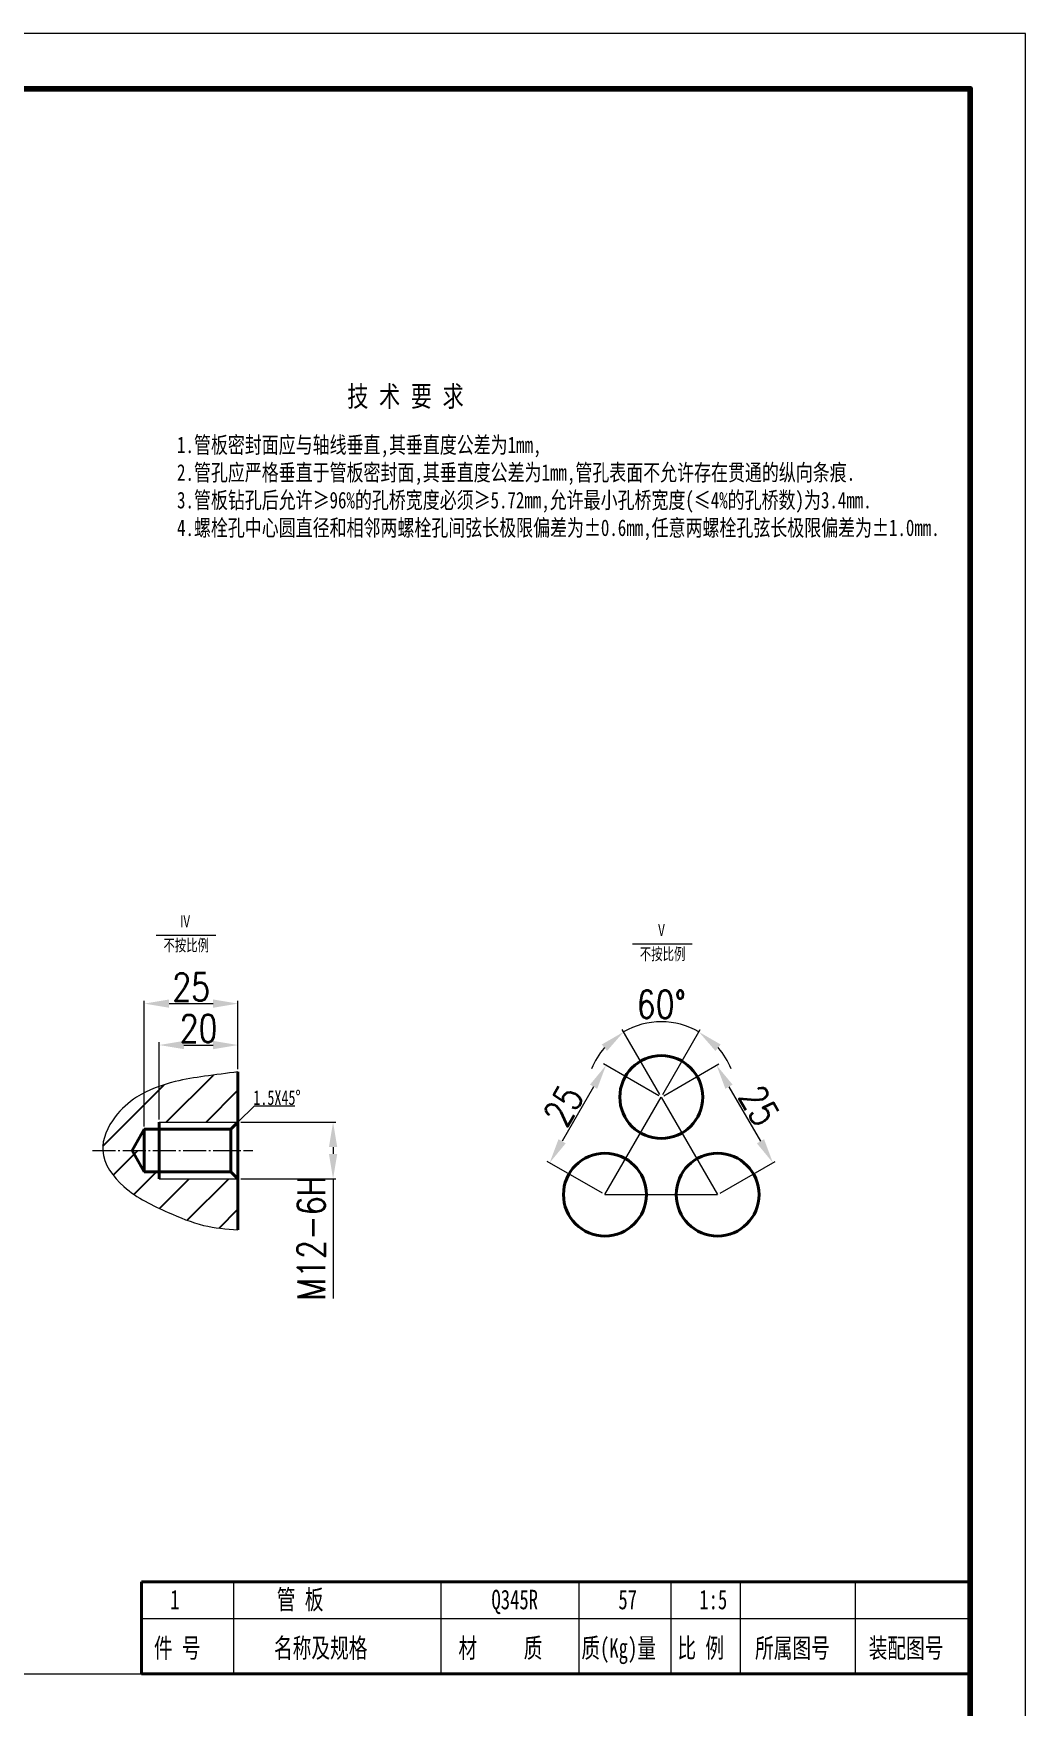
# Model space of a CAD drawing. Header units: millimetres. Extents: x 588 to 27563, y -8997 to 1800.
# Drawn here: x 24967 to 26044, y -7250 to -5433 of the extents above; entities that cross this region are included whole.
import ezdxf
from ezdxf.enums import TextEntityAlignment as Align

# ---------------------------------------------------------------- set-up
doc = ezdxf.new("R2010")
doc.units = ezdxf.units.MM
doc.header["$LTSCALE"] = 10
doc.header["$PDMODE"] = 1
doc.linetypes.add('ZXX-L', pattern=[3.28, 2.5, -0.3, 0.18, -0.3])
doc.layers.get('Defpoints').update_dxf_attribs({"linetype": 'CONTINUOUS'})
doc.layers.add('5剖面线层', color=2, linetype='CONTINUOUS')
for name, color, linetype, lineweight in [('A 粗实线', 1, 'CONTINUOUS', 40), ('B 细实线', 7, 'CONTINUOUS', 18), ('C 文 字', 2, 'CONTINUOUS', 20), ('E 长中心线', 3, 'ZXX-L', 18), ('J 标注尺寸', 2, 'CONTINUOUS', 18)]:
    doc.layers.add(name, color=color, linetype=linetype, lineweight=lineweight)
doc.styles.add('HZTXT', font='SIMFANG.TTF', dxfattribs={"width": 0.75})
doc.styles.get("Standard").update_dxf_attribs({"font": 'SIMFANG.TTF'})
doc.styles.add('TH_GBDIM', font='romans.shx', dxfattribs={"width": 0.8, "bigfont": 'gbcbig.shx'})
doc.styles.add('TXT', font='txt', dxfattribs={"width": 0.7})
doc.styles.add('标题中文', font='SIMFANG.TTF', dxfattribs={"width": 0.7})
doc.dimstyles.new('通用标注4.0', dxfattribs={"dimtxt": 30, "dimasz": 27, "dimexe": 3, "dimexo": 3, "dimgap": 3, "dimtad": 1, "dimdec": 0, "dimzin": 0, "dimdsep": 46, "dimtxsty": 'Standard', "dimcen": 3, "dimadec": 0, "dimazin": 0, "dimtfac": 0.375, "dimtdec": 0, "dimtmove": 2, "dimatfit": 3, "dimfxl": 0, "dimtzin": 0, "dimarcsym": 0})

# ---------------------------------------------------------------- blocks, each defined once
blk = doc.blocks.new('*D313')
at = {"layer": 'C 文 字', "color": 0}
for p, q in [((25646, -6586.7), (25586, -6552.1)), ((25575.1, -6577), (25540.9, -6636.2)), ((25584.8, -6692.7), (25524.8, -6658.1))]:
    blk.add_line(p, q, dxfattribs=at)
for points in [[(25571.2, -6574.7), (25579, -6579.2), (25588.6, -6553.6)], [(25537, -6634), (25544.8, -6638.5), (25527.4, -6659.6)]]:
    blk.add_solid(points, dxfattribs=at)
at = {"layer": 'Defpoints', "color": 0}
for p in [(25648.6, -6588.2), (25527.4, -6659.6), (25587.4, -6694.2)]:
    blk.add_point(p, dxfattribs=at)
at = {"layer": 'C 文 字', "color": 0, "insert": (25542.4, -6597.6), "char_height": 30, "attachment_point": 5, "rotation": 60, "style": 'TH_GBDIM'}
blk.add_mtext('25', dxfattribs=at)
blk = doc.blocks.new('*D314')
at = {"layer": 'C 文 字', "color": 0}
for p, q in [((25647.1, -6585.6), (25606.2, -6514.8)), ((25650.1, -6585.6), (25690.9, -6514.8))]:
    blk.add_line(p, q, dxfattribs=at)
for start, end in [(60, 120), (139.0091, 158.0181), (21.9819, 40.9909)]:
    blk.add_arc((25648.6, -6588.2), 81.8, start, end, dxfattribs=at)
for points in [[(25584, -6531.1), (25589.7, -6538.1), (25607.7, -6517.4)], [(25707.4, -6538.1), (25713.1, -6531.1), (25689.4, -6517.4)]]:
    blk.add_solid(points, dxfattribs=at)
at = {"layer": 'Defpoints', "color": 0}
for p in [(25662.8, -6507.7), (25648.6, -6588.2), (25648.6, -6588.2), (25587.4, -6694.2), (25709.8, -6694.2)]:
    blk.add_point(p, dxfattribs=at)
at = {"layer": 'C 文 字', "color": 0, "insert": (25648.6, -6487.6), "char_height": 30, "attachment_point": 5, "style": 'TH_GBDIM'}
blk.add_mtext('60°', dxfattribs=at)
blk = doc.blocks.new('*D315')
at = {"layer": 'C 文 字', "color": 0}
for p, q in [((25651.2, -6586.7), (25711.2, -6552.1)), ((25722.1, -6577), (25756.3, -6636.2)), ((25712.4, -6692.7), (25772.4, -6658.1))]:
    blk.add_line(p, q, dxfattribs=at)
for points in [[(25726, -6574.7), (25718.2, -6579.2), (25708.6, -6553.6)], [(25760.2, -6634), (25752.4, -6638.5), (25769.8, -6659.6)]]:
    blk.add_solid(points, dxfattribs=at)
at = {"layer": 'Defpoints', "color": 0}
for p in [(25648.6, -6588.2), (25769.8, -6659.6), (25709.8, -6694.2)]:
    blk.add_point(p, dxfattribs=at)
at = {"layer": 'C 文 字', "color": 0, "insert": (25754.8, -6597.6), "char_height": 30, "attachment_point": 5, "rotation": 300, "style": 'TH_GBDIM'}
blk.add_mtext('25', dxfattribs=at)
blk = doc.blocks.new('*D316')
at = {"layer": 'C 文 字', "color": 0}
for p, q in [((25191.9, -6615.5), (25295.2, -6615.5)), ((25292.2, -6642.5), (25292.2, -6650)), ((25191.9, -6677), (25295.2, -6677))]:
    blk.add_line(p, q, dxfattribs=at)
for points in [[(25287.7, -6642.5), (25296.7, -6642.5), (25292.2, -6615.5)], [(25287.7, -6650), (25296.7, -6650), (25292.2, -6677)]]:
    blk.add_solid(points, dxfattribs=at)
at = {"layer": 'Defpoints', "color": 0}
for p in [(25188.9, -6615.5), (25188.9, -6677), (25292.2, -6677)]:
    blk.add_point(p, dxfattribs=at)
at = {"layer": 'C 文 字', "color": 0, "insert": (25268.7, -6741.4), "char_height": 30, "attachment_point": 5, "rotation": 90, "style": 'TH_GBDIM'}
blk.add_mtext('M12-6H', dxfattribs=at)
blk = doc.blocks.new('*D319')
at = {"layer": 'C 文 字', "color": 0}
for p, q in [((25103.3, -6612.5), (25103.3, -6528.7)), ((25130.3, -6531.7), (25161.9, -6531.7)), ((25188.9, -6557.9), (25188.9, -6528.7))]:
    blk.add_line(p, q, dxfattribs=at)
for points in [[(25130.3, -6527.2), (25130.3, -6536.2), (25103.3, -6531.7)], [(25161.9, -6527.2), (25161.9, -6536.2), (25188.9, -6531.7)]]:
    blk.add_solid(points, dxfattribs=at)
at = {"layer": 'Defpoints', "color": 0}
for p in [(25188.9, -6531.7), (25188.9, -6560.9), (25103.3, -6615.5)]:
    blk.add_point(p, dxfattribs=at)
at = {"layer": 'C 文 字', "color": 0, "insert": (25146.1, -6513.7), "char_height": 30, "attachment_point": 5, "style": 'TH_GBDIM'}
blk.add_mtext('20', dxfattribs=at)
blk = doc.blocks.new('*D320')
at = {"layer": 'C 文 字', "color": 0}
for p, q in [((25087.2, -6620.2), (25087.2, -6483.7)), ((25114.2, -6486.7), (25161.9, -6486.7)), ((25188.9, -6541.3), (25188.9, -6483.7))]:
    blk.add_line(p, q, dxfattribs=at)
for points in [[(25114.2, -6482.2), (25114.2, -6491.2), (25087.2, -6486.7)], [(25161.9, -6482.2), (25161.9, -6491.2), (25188.9, -6486.7)]]:
    blk.add_solid(points, dxfattribs=at)
at = {"layer": 'Defpoints', "color": 0}
for p in [(25188.9, -6486.7), (25188.9, -6544.3), (25087.2, -6623.2)]:
    blk.add_point(p, dxfattribs=at)
at = {"layer": 'C 文 字', "color": 0, "insert": (25138.1, -6468.7), "char_height": 30, "attachment_point": 5, "style": 'TH_GBDIM'}
blk.add_mtext('25', dxfattribs=at)

msp = doc.modelspace()

# ---------------------------------------------------------------- hatches: boundary and pattern name
at = {"layer": '5剖面线层'}
h = msp.add_hatch(dxfattribs=at)
h.set_pattern_fill('ANSI31', color=256, scale=9.6, style=0)
h.set_pattern_definition([(45, (-3456.557, 3525.296), (-21.552615, 21.552615), [])])
edge = h.paths.add_edge_path()
edge.add_spline(control_points=[(25188.94, -6560.85), (25176.75, -6562.38), (25153.92, -6565.24), (25116.36, -6571.19), (25081.33, -6584.09), (25052.35, -6609.69), (25041.3, -6633.62), (25042.08, -6646.25)], knot_values=[0, 0, 0, 0, 36.8205453, 69.0046478, 114.2849436, 145.8499759, 184.7495817, 184.7495817, 184.7495817, 184.7495817], degree=3, periodic=0)
edge.add_line((25042.08, -6646.25), (25079.63, -6646.25))
edge.add_line((25079.63, -6646.25), (25092.94, -6623.21))
edge.add_line((25092.94, -6623.21), (25103.27, -6623.21))
edge.add_line((25103.27, -6623.21), (25103.27, -6615.53))
edge.add_line((25103.27, -6615.53), (25188.94, -6615.53))
edge.add_line((25188.94, -6615.53), (25188.94, -6560.85))
edge = h.paths.add_edge_path()
edge.add_line((25103.27, -6676.97), (25103.27, -6669.29))
edge.add_line((25103.27, -6669.29), (25092.94, -6669.29))
edge.add_line((25092.94, -6669.29), (25079.63, -6646.25))
edge.add_line((25079.63, -6646.25), (25042.08, -6646.25))
edge.add_spline(control_points=[(25042.08, -6646.25), (25042.99, -6661.01), (25065.94, -6692.06), (25108.41, -6711.59), (25150.04, -6729.48), (25176.32, -6731.41), (25188.94, -6732.33)], knot_values=[184.7495817, 184.7495817, 184.7495817, 184.7495817, 230.2385533, 285.8946391, 326.7324421, 364.4418719, 364.4418719, 364.4418719, 364.4418719], degree=3, periodic=0)
edge.add_line((25188.94, -6732.33), (25188.94, -6676.97))
edge.add_line((25188.94, -6676.97), (25103.27, -6676.97))

# ---------------------------------------------------------------- linework, layer by layer
at = {"layer": 'A 粗实线'}
for p, q in [((25188.94, -6560.85), (25188.94, -6732.33)), ((25103.27, -6646.25), (25103.27, -6615.53)), ((25188.94, -6615.53), (25181.26, -6623.21)), ((25087.18, -6623.21), (25073.88, -6646.25)), ((25087.18, -6646.25), (25087.18, -6623.21)), ((25087.18, -6623.21), (25181.26, -6623.21)), ((25181.26, -6623.21), (25181.26, -6646.25)), ((25087.18, -6669.29), (25073.88, -6646.25)), ((25087.18, -6646.25), (25087.18, -6669.29)), ((25103.27, -6646.25), (25103.27, -6676.97)), ((25181.26, -6669.29), (25181.26, -6646.25)), ((25087.18, -6669.29), (25181.26, -6669.29)), ((25188.94, -6676.97), (25181.26, -6669.29)), ((25084.12, -7114.71), (25984.12, -7114.71)), ((25084.12, -7114.71), (25084.12, -7214.71)), ((25084.12, -7214.71), (25984.12, -7214.71))]:
    msp.add_line(p, q, dxfattribs=at)
at = {"layer": 'A 粗实线', "color": 5, "lineweight": 120}
msp.add_lwpolyline([(21148.12, -8936.71), (25984.12, -8936.71), (25984.12, -5492.71), (21148.12, -5492.71)], close=True, dxfattribs=at)
at = {"layer": 'A 粗实线'}
for centre in [(25648.57, -6588.23), (25587.37, -6694.23), (25709.77, -6694.23)]:
    msp.add_circle(centre, 45, dxfattribs=at)
at = {"layer": 'B 细实线'}
for p, q in [((25188.94, -6615.53), (25206.82, -6597.64)), ((25206.82, -6597.64), (25250.8, -6597.64)), ((25587.37, -6694.23), (25648.57, -6588.23)), ((25648.57, -6588.23), (25709.77, -6694.23)), ((25103.27, -6615.53), (25188.94, -6615.53)), ((25103.27, -6676.97), (25188.94, -6676.97)), ((25587.37, -6694.23), (25709.77, -6694.23)), ((25184.12, -7114.71), (25184.12, -7214.71)), ((25409.12, -7114.71), (25409.12, -7214.71)), ((25559.12, -7114.71), (25559.12, -7214.71)), ((25659.12, -7114.71), (25659.12, -7214.71)), ((25734.12, -7114.71), (25734.12, -7214.71)), ((25859.12, -7114.71), (25859.12, -7214.71)), ((25084.12, -7154.71), (25984.12, -7154.71)), ((21148.12, -7214.71), (25984.12, -7214.71))]:
    msp.add_line(p, q, dxfattribs=at)
msp.add_lwpolyline([(20998.12, -8996.71), (26044.12, -8996.71), (26044.12, -5432.71), (20998.12, -5432.71)], close=True, dxfattribs=at)
msp.add_spline([(25188.94, -6560.85), (25152.43, -6565.64), (25120.76, -6571.4), (25078.82, -6588.46), (25055.51, -6609.74), (25042.08, -6646.25), (25065.11, -6685.48), (25113.2, -6713.49), (25151.53, -6727.59), (25188.94, -6732.33)], degree=3, dxfattribs=at)
at = {"layer": 'C 文 字'}
msp.add_line((25292.2, -6676.97), (25292.2, -6807.22), dxfattribs=at)
at = {"layer": 'E 长中心线'}
msp.add_line((25030.94, -6646.25), (25204.96, -6646.25), dxfattribs=at)
at = {"layer": 'J 标注尺寸'}
for p, q in [((25100.02, -6412.25), (25164.8, -6412.25)), ((25100.02, -6412.25), (25164.8, -6412.25)), ((25617.37, -6421.73), (25682.15, -6421.73))]:
    msp.add_line(p, q, dxfattribs=at)

# ---------------------------------------------------------------- texts
at = {"layer": 'C 文 字', "style": '标题中文', "width": 0.7}
for s, p in [('Ⅳ', (25125.25, -6403.75)), ('不按比例', (25107.96, -6429.74)), ('Ⅴ', (25642.6, -6413.23)), ('不按比例', (25625.31, -6439.23))]:
    msp.add_text(s, height=12.96, dxfattribs=at).set_placement(p)
at = {"layer": 'C 文 字', "style": 'TXT', "width": 0.7}
msp.add_text('1.5X45%%D', height=16, dxfattribs=at).set_placement((25231.29, -6588.58), align=Align.MIDDLE)
at = {"layer": 'C 文 字', "attachment_point": 1, "style": 'HZTXT'}
for s, insert, char_height, width in [('技 术 要 求  ', (25307.55, -5815.58), 22.5, 950.9), ('1.管板密封面应与轴线垂直,其垂直度公差为1mm,\\P2.管孔应严格垂直于管板密封面,其垂直度公差为1mm,管孔表面不允许存在贯通的纵向条痕.\\P3.管板钻孔后允许≥96%的孔桥宽度必须≥5.72mm,允许最小孔桥宽度(≤4%的孔桥数)为3.4mm.\\P4.螺栓孔中心圆直径和相邻两螺栓孔间弦长极限偏差为±0.6mm,任意两螺栓孔弦长极限偏差为±1.0mm.', (25122.73, -5870.64), 18, 1967)]:
    msp.add_mtext(s, dxfattribs=dict(at, insert=insert, char_height=char_height, width=width))
at = {"layer": 'J 标注尺寸', "style": '标题中文', "width": 0.7}
for s, height, p in [('1', 21.24, (25115.4, -7144.71)), ('管 板', 21.241, (25231.08, -7144.71)), ('Q345R', 21.241, (25464.17, -7144.71)), ('57', 21.241, (25602.02, -7144.71)), ('1:5', 21.241, (25689.88, -7144.71)), ('件 号', 21.241, (25097.67, -7197.34)), ('名称及规格', 21.241, (25228.08, -7197.34)), ('材     质', 21.241, (25428.35, -7197.34)), ('质(Kg)量', 21.241, (25561.8, -7197.34)), ('比 例', 21.241, (25666.14, -7197.34)), ('所属图号', 21.241, (25750.41, -7197.34)), ('装配图号', 21.241, (25873.86, -7197.34))]:
    msp.add_text(s, height=height, dxfattribs=at).set_placement(p)

# ---------------------------------------------------------------- dimensions: what is measured, and where the dimension line sits
at = {"layer": 'C 文 字'}
for base, p1, p2, text, picture, middle in [((25188.94, -6486.69), (25087.18, -6623.21), (25188.94, -6544.26), '25', '*D320', (25138.06, -6468.69)), ((25188.94, -6531.67), (25103.27, -6615.53), (25188.94, -6560.85), '20', '*D319', (25146.1, -6513.67))]:
    dim = msp.add_linear_dim(base=base, p1=p1, p2=p2, text=text, dimstyle='通用标注4.0', override={"dimtxsty": 'TH_GBDIM', "dimlwd": 65535, "dimlwe": 65535}, dxfattribs=at)
    dim.commit()
    dim.dimension.update_dxf_attribs({"geometry": picture, "text_midpoint": middle})
dim = msp.add_angular_dim_2l(base=(25662.76, -6507.72), line1=((25648.57, -6588.23), (25709.77, -6694.23)), line2=((25587.37, -6694.23), (25648.57, -6588.23)), dimstyle='通用标注4.0', override={"dimtxsty": 'TH_GBDIM', "dimlwd": 65535, "dimlwe": 65535}, dxfattribs=at)
dim.commit()
dim.dimension.update_dxf_attribs({"geometry": '*D314', "text_midpoint": (25648.57, -6487.65)})
for p2, distance, picture, middle in [((25587.37, -6694.23), -69.29, '*D313', (25542.37, -6597.58)), ((25709.77, -6694.23), 69.29, '*D315', (25754.76, -6597.58))]:
    dim = msp.add_aligned_dim(p1=(25648.57, -6588.23), p2=p2, distance=distance, text='25', dimstyle='通用标注4.0', override={"dimtxsty": 'TH_GBDIM', "dimlwd": 65535, "dimlwe": 65535}, dxfattribs=at)
    dim.commit()
    dim.dimension.update_dxf_attribs({"geometry": picture, "text_midpoint": middle})
dim = msp.add_linear_dim(base=(25292.2, -6676.97), p1=(25188.94, -6615.53), p2=(25188.94, -6676.97), angle=90, text='M12-6H', dimstyle='通用标注4.0', override={"dimtxsty": 'TH_GBDIM', "dimlwd": 65535, "dimlwe": 65535}, dxfattribs=at)
dim.commit()
dim.dimension.update_dxf_attribs({"geometry": '*D316', "text_midpoint": (25268.71, -6741.42), "dimtype": 160})

doc.saveas('drawing.dxf')
